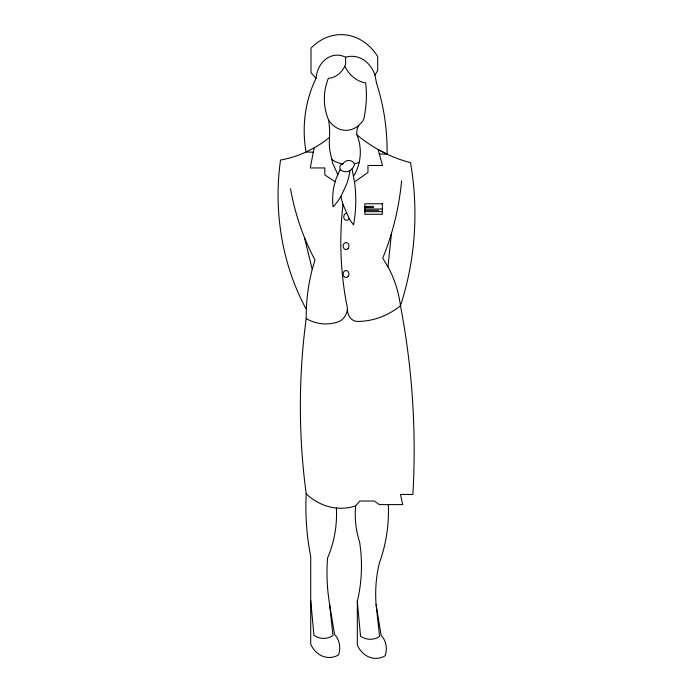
<?xml version="1.0" encoding="UTF-8"?>
<svg xmlns="http://www.w3.org/2000/svg" width="693" height="693" viewBox="0 0 693 693"><rect width="100%" height="100%" fill="white"/><g stroke="black" fill="none" stroke-linecap="round" stroke-linejoin="round"><path stroke-width="1.04" d="M336.382 507.986A95.045 79.08 -90 0 1 327.546 558.012A160.334 133.403 -90 0 0 329.487 603.508L334.537 634.459A17.524 14.579 -90 0 1 338.496 654.937A25.407 21.136 90 0 1 310.724 644.273L310.724 556.67A218.564 181.852 90 0 1 306.193 493.823A551.056 458.497 -90 0 1 306.193 318.607L306.358 308.628A157.112 130.726 90 0 1 312.24 269.404L314.994 259.979A213.765 177.858 -90 0 1 304.461 237.474A213.765 177.858 90 0 1 290.514 188.721M401.594 180.83A233.472 194.257 90 0 1 391.476 233.324L387.967 266.805M343 204.539L342.888 205.353A275.745 229.426 90 0 0 347.496 308.437A11.85 9.858 -90 0 0 357.285 321.413A93.321 77.642 -90 0 0 400.467 305.795A250.701 208.593 90 0 0 410.481 162.621A176.966 147.245 90 0 1 387.075 154.201L378.092 149.541A176.966 147.245 90 0 1 356.938 134.858A11.885 9.884 -90 0 1 358.671 125.468L361.261 122.869A9.91 8.247 90 0 0 363.149 120.331L363.686 119.118A9.91 8.247 90 0 0 364.215 117.169L365.107 111.764A87.613 72.895 -90 0 0 365.67 82.9A34.156 28.422 90 0 1 344.802 66.19L345.634 64.241L345.634 57.233A29.929 24.905 -90 0 1 374.939 75.13L376.611 83.498A185.724 154.53 -90 0 1 387.075 154.201L379.331 153.993M353.551 176.126C357.969 169.309 360.091 161.166 360.317 153.075A39.293 32.692 -90 0 0 356.938 134.858M354.617 163.834A10.854 9.035 90 0 1 352.035 168.867L350 170.565L349.402 174.021A63.531 52.859 90 0 1 346.665 184.087L340.93 196.388A63.531 52.859 -90 0 1 333.073 206.869A54.756 45.556 90 0 1 334.494 184.121L336.348 177.945L340.228 169.291A3.508 2.919 -90 0 1 342.758 164.033A9 7.493 -90 0 1 354.617 163.834L359.225 162.387M344.802 66.19A24.099 20.054 90 0 1 328.395 78.274A46.431 38.635 90 0 0 328.499 119.82A63.626 52.937 90 0 1 329.53 137.431A143.676 119.542 -90 0 1 314.18 147.843L310.239 167.949L324.818 167.949L324.818 174.965L335.143 181.731M349.211 218.503L349.185 218.59A62.353 51.88 90 0 0 353.56 224.904A113.895 94.759 90 0 0 354.599 182.683L352.035 168.867M374.939 75.13L377.694 70.521L377.694 56.505A55.102 45.851 -90 0 0 310.992 48.181L310.992 72.713L316.06 78.274A103.032 85.724 90 0 0 306.072 152.001A143.676 119.542 -90 0 1 280.526 160.031A209.494 174.307 -90 0 0 305.414 307.718L306.358 308.628M306.193 493.823A67.758 56.376 90 0 0 334.017 507.744L338.357 508.194A67.758 56.376 90 0 0 351.377 507.103L355.622 505.942L359.78 501.022L374.359 501.022L379.366 504.608L402.685 504.608L400.467 494.438L412.889 494.438A642.168 534.303 -90 0 0 400.467 305.795A98.926 82.311 90 0 0 389.102 268.893L382.709 258.168A233.472 194.257 -90 0 0 391.476 233.324M354.487 181.938L367.957 172.488L367.957 165.48L382.536 165.48L378.092 149.541L387.075 154.201M314.18 147.843L306.072 152.001L313.331 152.2M346.474 213.357L345.902 213.444A3.508 2.919 -90 0 0 344.343 218.971A3.508 2.919 -90 0 0 349.185 218.59L342.888 204.21A62.353 51.88 -90 0 1 340.93 196.388M364.83 206.384L373.57 206.384M364.83 207.519L373.57 207.519M364.83 209.017L382.319 209.017M364.83 210.326L378.716 210.326M364.83 211.642L382.319 211.642M337.777 174.35L332.813 163.591L329.842 150.753A55.128 45.868 90 0 1 329.53 137.431M304.461 237.474L312.24 269.404M388.323 504.608A128.344 106.791 90 0 1 379.27 563.184A113.418 94.369 -90 0 0 376.082 604.409L381.133 635.36A17.524 14.579 -90 0 1 385.091 655.838A25.407 21.136 -90 0 1 357.319 645.174L357.319 601.377A128.344 106.791 90 0 0 359.563 541.857A76.663 63.782 -90 0 1 355.622 505.942M376.082 604.409L379.582 636.477A23.657 19.681 -90 0 1 360.533 636.2L357.319 601.377M329.487 603.508L332.986 635.576A23.657 19.681 90 0 1 313.938 635.299L310.724 600.476M358.671 125.468A26.282 21.864 -90 0 1 328.499 119.82M306.193 318.607A54.756 45.556 -90 0 0 338.149 321.881A15.515 12.907 -90 0 0 347.496 308.437M316.06 78.274A25.546 21.249 -90 0 1 345.634 57.233M342.758 164.033A41.571 34.589 -90 0 1 331.531 159.416M340.228 169.291A3.508 2.919 90 0 0 342.758 171.041A10.854 9.035 -90 0 0 350 170.565M382.319 203.759L364.83 203.759L364.83 214.267L382.319 214.267L382.319 203.759M348.12 248.536A3.508 2.919 -90 0 0 346.812 242.671A3.508 2.919 -90 0 0 343.243 246.968A3.508 2.919 -90 0 0 348.12 248.536M348.085 276.516A3.508 2.919 -90 0 0 346.786 270.651A3.508 2.919 -90 0 0 343.208 274.948A3.508 2.919 -90 0 0 348.085 276.516"/></g></svg>
